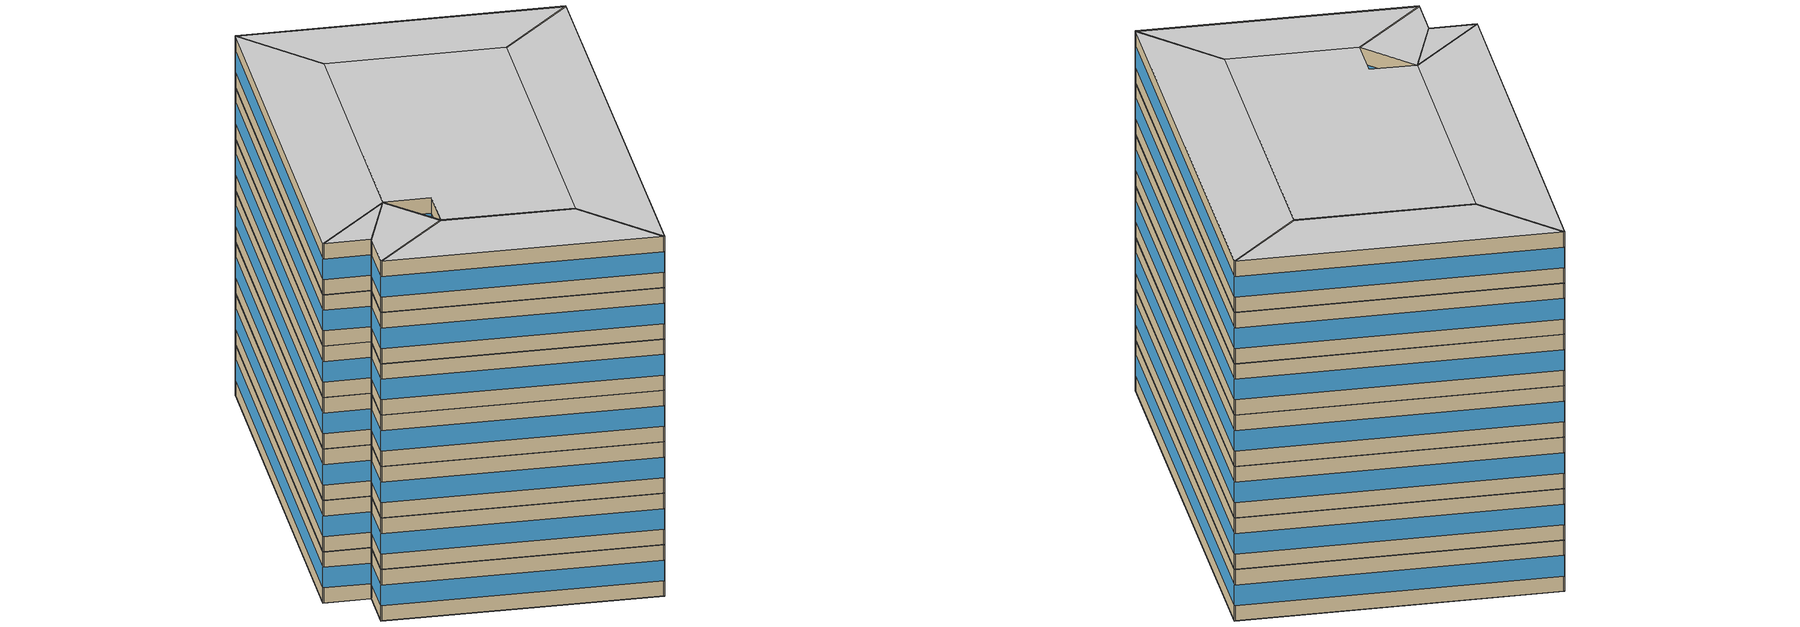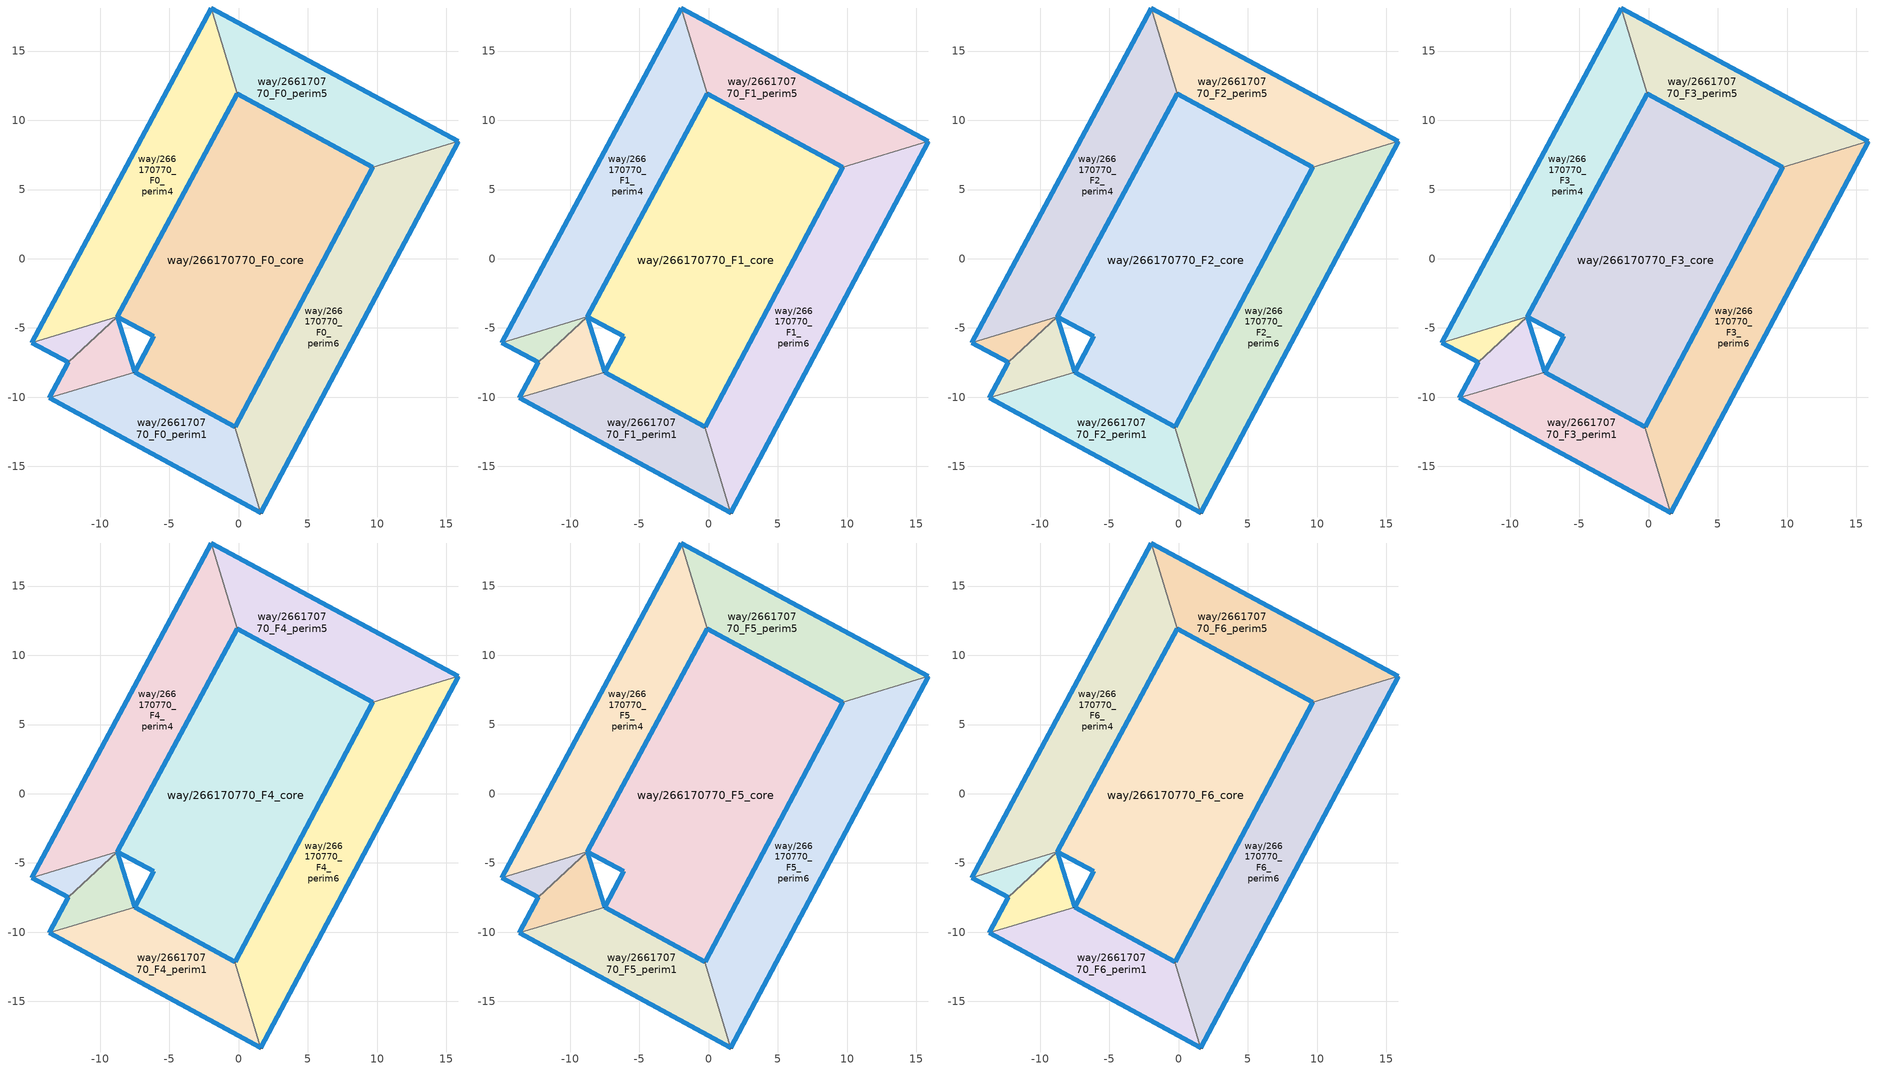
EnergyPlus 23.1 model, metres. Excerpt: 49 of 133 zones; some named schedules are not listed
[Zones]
way/266170770_F0_perim1
 floor ground (Floor_Construction): 1.61,-18.36 -0.26,-12.14 -7.5,-8.2 -13.67,-10.04 z0
 wall outside (Wall_Construction): 1.61,-18.36 -13.67,-10.04 / -7.5,-8.2 -0.26,-12.14 z0:3.5
 wall to way/266170770_F0_perim6 (Wall_Construction): -0.26,-12.14 1.61,-18.36 z0:3.5
 wall to way/266170770_F0_perim2 (Wall_Construction): -13.67,-10.04 -7.5,-8.2 z0:3.5
 window (Window_Construction): 1.6,-18.36 -13.67,-10.04 / -7.5,-8.2 -0.26,-12.14 z1.05:2.45
way/266170770_F0_perim2
 floor ground (Floor_Construction): -7.5,-8.2 -8.75,-4.2 -12.3,-7.48 -13.67,-10.04 z0
 wall outside (Wall_Construction): -13.67,-10.04 -12.3,-7.48 / -8.75,-4.2 -7.5,-8.2 z0:3.5
 wall to way/266170770_F0_perim3 (Wall_Construction): -12.3,-7.48 -8.75,-4.2 z0:3.5
 window (Window_Construction): -13.67,-10.04 -12.3,-7.48 / -8.75,-4.2 -7.5,-8.19 z1.05:2.45
way/266170770_F0_perim3
 floor ground (Floor_Construction): -8.75,-4.2 -14.94,-6.07 -12.3,-7.48 z0
 wall outside (Wall_Construction): -12.3,-7.48 -14.94,-6.07 z0:3.5
 wall to way/266170770_F0_perim4 (Wall_Construction): -14.94,-6.07 -8.75,-4.2 z0:3.5
 window (Window_Construction): -12.3,-7.48 -14.94,-6.07 z1.05:2.45
way/266170770_F0_perim4
 floor ground (Floor_Construction): -8.75,-4.2 -0.1,11.91 -1.96,18.11 -14.94,-6.07 z0
 wall outside (Wall_Construction): -14.94,-6.07 -1.96,18.11 / -0.1,11.91 -8.75,-4.2 z0:3.5
 wall to way/266170770_F0_perim5 (Wall_Construction): -1.96,18.11 -0.1,11.91 z0:3.5
 window (Window_Construction): -14.93,-6.05 -1.97,18.1 / -0.11,11.9 -8.74,-4.19 z1.05:2.45
way/266170770_F0_perim5
 floor ground (Floor_Construction): 15.87,8.47 -1.96,18.11 -0.1,11.91 9.7,6.61 z0
 wall outside (Wall_Construction): -1.96,18.11 15.87,8.47 / 9.7,6.61 -0.1,11.91 z0:3.5
 wall to way/266170770_F0_perim6 (Wall_Construction): 15.87,8.47 9.7,6.61 z0:3.5
 window (Window_Construction): -1.95,18.11 15.86,8.47 / 9.7,6.61 -0.1,11.91 z1.05:2.45
way/266170770_F0_perim6
 floor ground (Floor_Construction): 1.61,-18.36 15.87,8.47 9.7,6.61 -0.26,-12.14 z0
 wall outside (Wall_Construction): 15.87,8.47 1.61,-18.36 / -0.26,-12.14 9.7,6.61 z0:3.5
 window (Window_Construction): 15.86,8.46 1.62,-18.35 / -0.25,-12.13 9.7,6.6 z1.05:2.45
way/266170770_F0_core
 floor ground (Floor_Construction): 9.7,6.61 -0.26,-12.14 -7.5,-8.2 -6.12,-5.61 -8.75,-4.2 -0.1,11.91 z0
 wall outside (Wall_Construction): -8.75,-4.2 -6.12,-5.61 -7.5,-8.2 -0.26,-12.14 9.7,6.61 -0.1,11.91 -8.75,-4.2 z0:3.5
 window (Window_Construction): -8.75,-4.2 -6.12,-5.61 / -6.12,-5.61 -7.5,-8.19 / -7.5,-8.2 -0.26,-12.14 / -0.11,11.9 -8.74,-4.19 / 9.7,6.61 -0.1,11.91 / -0.25,-12.13 9.7,6.6 z1.05:2.45
way/266170770_F1_perim1
 floor to way/266170770_F0_perim1 (Floor_Construction): 1.61,-18.36 -0.26,-12.14 -7.5,-8.2 -13.67,-10.04 z3.5
 wall outside (Wall_Construction): 1.61,-18.36 -13.67,-10.04 / -7.5,-8.2 -0.26,-12.14 z3.5:7
 wall to way/266170770_F1_perim6 (Wall_Construction): -0.26,-12.14 1.61,-18.36 z3.5:7
 wall to way/266170770_F1_perim2 (Wall_Construction): -13.67,-10.04 -7.5,-8.2 z3.5:7
 window (Window_Construction): 1.6,-18.36 -13.67,-10.04 / -7.5,-8.2 -0.26,-12.14 z4.55:5.95
way/266170770_F1_perim2
 floor to way/266170770_F0_perim2 (Floor_Construction): -7.5,-8.2 -8.75,-4.2 -12.3,-7.48 -13.67,-10.04 z3.5
 wall outside (Wall_Construction): -13.67,-10.04 -12.3,-7.48 / -8.75,-4.2 -7.5,-8.2 z3.5:7
 wall to way/266170770_F1_perim3 (Wall_Construction): -12.3,-7.48 -8.75,-4.2 z3.5:7
 window (Window_Construction): -13.67,-10.04 -12.3,-7.48 / -8.75,-4.2 -7.5,-8.19 z4.55:5.95
way/266170770_F1_perim3
 floor to way/266170770_F0_perim3 (Floor_Construction): -8.75,-4.2 -14.94,-6.07 -12.3,-7.48 z3.5
 wall outside (Wall_Construction): -12.3,-7.48 -14.94,-6.07 z3.5:7
 wall to way/266170770_F1_perim4 (Wall_Construction): -14.94,-6.07 -8.75,-4.2 z3.5:7
 window (Window_Construction): -12.3,-7.48 -14.94,-6.07 z4.55:5.95
way/266170770_F1_perim4
 floor to way/266170770_F0_perim4 (Floor_Construction): -8.75,-4.2 -0.1,11.91 -1.96,18.11 -14.94,-6.07 z3.5
 wall outside (Wall_Construction): -14.94,-6.07 -1.96,18.11 / -0.1,11.91 -8.75,-4.2 z3.5:7
 wall to way/266170770_F1_perim5 (Wall_Construction): -1.96,18.11 -0.1,11.91 z3.5:7
 window (Window_Construction): -14.93,-6.05 -1.97,18.1 / -0.11,11.9 -8.74,-4.19 z4.55:5.95
way/266170770_F1_perim5
 floor to way/266170770_F0_perim5 (Floor_Construction): 15.87,8.47 -1.96,18.11 -0.1,11.91 9.7,6.61 z3.5
 wall outside (Wall_Construction): -1.96,18.11 15.87,8.47 / 9.7,6.61 -0.1,11.91 z3.5:7
 wall to way/266170770_F1_perim6 (Wall_Construction): 15.87,8.47 9.7,6.61 z3.5:7
 window (Window_Construction): -1.95,18.11 15.86,8.47 / 9.7,6.61 -0.1,11.91 z4.55:5.95
way/266170770_F1_perim6
 floor to way/266170770_F0_perim6 (Floor_Construction): 1.61,-18.36 15.87,8.47 9.7,6.61 -0.26,-12.14 z3.5
 wall outside (Wall_Construction): 15.87,8.47 1.61,-18.36 / -0.26,-12.14 9.7,6.61 z3.5:7
 window (Window_Construction): 15.86,8.46 1.62,-18.35 / -0.25,-12.13 9.7,6.6 z4.55:5.95
way/266170770_F1_core
 floor to way/266170770_F0_core (Floor_Construction): 9.7,6.61 -0.26,-12.14 -7.5,-8.2 -6.12,-5.61 -8.75,-4.2 -0.1,11.91 z3.5
 wall outside (Wall_Construction): -8.75,-4.2 -6.12,-5.61 -7.5,-8.2 -0.26,-12.14 9.7,6.61 -0.1,11.91 -8.75,-4.2 z3.5:7
 window (Window_Construction): -8.75,-4.2 -6.12,-5.61 / -6.12,-5.61 -7.5,-8.19 / -7.5,-8.2 -0.26,-12.14 / -0.11,11.9 -8.74,-4.19 / 9.7,6.61 -0.1,11.91 / -0.25,-12.13 9.7,6.6 z4.55:5.95
way/266170770_F2_perim1
 floor to way/266170770_F1_perim1 (Floor_Construction): 1.61,-18.36 -0.26,-12.14 -7.5,-8.2 -13.67,-10.04 z7
 wall outside (Wall_Construction): 1.61,-18.36 -13.67,-10.04 / -7.5,-8.2 -0.26,-12.14 z7:10.5
 wall to way/266170770_F2_perim6 (Wall_Construction): -0.26,-12.14 1.61,-18.36 z7:10.5
 wall to way/266170770_F2_perim2 (Wall_Construction): -13.67,-10.04 -7.5,-8.2 z7:10.5
 window (Window_Construction): 1.6,-18.36 -13.67,-10.04 / -7.5,-8.2 -0.26,-12.14 z8.05:9.45
way/266170770_F2_perim2
 floor to way/266170770_F1_perim2 (Floor_Construction): -7.5,-8.2 -8.75,-4.2 -12.3,-7.48 -13.67,-10.04 z7
 wall outside (Wall_Construction): -13.67,-10.04 -12.3,-7.48 / -8.75,-4.2 -7.5,-8.2 z7:10.5
 wall to way/266170770_F2_perim3 (Wall_Construction): -12.3,-7.48 -8.75,-4.2 z7:10.5
 window (Window_Construction): -13.67,-10.04 -12.3,-7.48 / -8.75,-4.2 -7.5,-8.19 z8.05:9.45
way/266170770_F2_perim3
 floor to way/266170770_F1_perim3 (Floor_Construction): -8.75,-4.2 -14.94,-6.07 -12.3,-7.48 z7
 wall outside (Wall_Construction): -12.3,-7.48 -14.94,-6.07 z7:10.5
 wall to way/266170770_F2_perim4 (Wall_Construction): -14.94,-6.07 -8.75,-4.2 z7:10.5
 window (Window_Construction): -12.3,-7.48 -14.94,-6.07 z8.05:9.45
way/266170770_F2_perim4
 floor to way/266170770_F1_perim4 (Floor_Construction): -8.75,-4.2 -0.1,11.91 -1.96,18.11 -14.94,-6.07 z7
 wall outside (Wall_Construction): -14.94,-6.07 -1.96,18.11 / -0.1,11.91 -8.75,-4.2 z7:10.5
 wall to way/266170770_F2_perim5 (Wall_Construction): -1.96,18.11 -0.1,11.91 z7:10.5
 window (Window_Construction): -14.93,-6.05 -1.97,18.1 / -0.11,11.9 -8.74,-4.19 z8.05:9.45
way/266170770_F2_perim5
 floor to way/266170770_F1_perim5 (Floor_Construction): 15.87,8.47 -1.96,18.11 -0.1,11.91 9.7,6.61 z7
 wall outside (Wall_Construction): -1.96,18.11 15.87,8.47 / 9.7,6.61 -0.1,11.91 z7:10.5
 wall to way/266170770_F2_perim6 (Wall_Construction): 15.87,8.47 9.7,6.61 z7:10.5
 window (Window_Construction): -1.95,18.11 15.86,8.47 / 9.7,6.61 -0.1,11.91 z8.05:9.45
way/266170770_F2_perim6
 floor to way/266170770_F1_perim6 (Floor_Construction): 1.61,-18.36 15.87,8.47 9.7,6.61 -0.26,-12.14 z7
 wall outside (Wall_Construction): 15.87,8.47 1.61,-18.36 / -0.26,-12.14 9.7,6.61 z7:10.5
 window (Window_Construction): 15.86,8.46 1.62,-18.35 / -0.25,-12.13 9.7,6.6 z8.05:9.45
way/266170770_F2_core
 floor to way/266170770_F1_core (Floor_Construction): 9.7,6.61 -0.26,-12.14 -7.5,-8.2 -6.12,-5.61 -8.75,-4.2 -0.1,11.91 z7
 wall outside (Wall_Construction): -8.75,-4.2 -6.12,-5.61 -7.5,-8.2 -0.26,-12.14 9.7,6.61 -0.1,11.91 -8.75,-4.2 z7:10.5
 window (Window_Construction): -8.75,-4.2 -6.12,-5.61 / -6.12,-5.61 -7.5,-8.19 / -7.5,-8.2 -0.26,-12.14 / -0.11,11.9 -8.74,-4.19 / 9.7,6.61 -0.1,11.91 / -0.25,-12.13 9.7,6.6 z8.05:9.45
way/266170770_F3_perim1
 floor to way/266170770_F2_perim1 (Floor_Construction): 1.61,-18.36 -0.26,-12.14 -7.5,-8.2 -13.67,-10.04 z10.5
 wall outside (Wall_Construction): 1.61,-18.36 -13.67,-10.04 / -7.5,-8.2 -0.26,-12.14 z10.5:14
 wall to way/266170770_F3_perim6 (Wall_Construction): -0.26,-12.14 1.61,-18.36 z10.5:14
 wall to way/266170770_F3_perim2 (Wall_Construction): -13.67,-10.04 -7.5,-8.2 z10.5:14
 window (Window_Construction): 1.6,-18.36 -13.67,-10.04 / -7.5,-8.2 -0.26,-12.14 z11.55:12.95
way/266170770_F3_perim2
 floor to way/266170770_F2_perim2 (Floor_Construction): -7.5,-8.2 -8.75,-4.2 -12.3,-7.48 -13.67,-10.04 z10.5
 wall outside (Wall_Construction): -13.67,-10.04 -12.3,-7.48 / -8.75,-4.2 -7.5,-8.2 z10.5:14
 wall to way/266170770_F3_perim3 (Wall_Construction): -12.3,-7.48 -8.75,-4.2 z10.5:14
 window (Window_Construction): -13.67,-10.04 -12.3,-7.48 / -8.75,-4.2 -7.5,-8.19 z11.55:12.95
way/266170770_F3_perim3
 floor to way/266170770_F2_perim3 (Floor_Construction): -8.75,-4.2 -14.94,-6.07 -12.3,-7.48 z10.5
 wall outside (Wall_Construction): -12.3,-7.48 -14.94,-6.07 z10.5:14
 wall to way/266170770_F3_perim4 (Wall_Construction): -14.94,-6.07 -8.75,-4.2 z10.5:14
 window (Window_Construction): -12.3,-7.48 -14.94,-6.07 z11.55:12.95
way/266170770_F3_perim4
 floor to way/266170770_F2_perim4 (Floor_Construction): -8.75,-4.2 -0.1,11.91 -1.96,18.11 -14.94,-6.07 z10.5
 wall outside (Wall_Construction): -14.94,-6.07 -1.96,18.11 / -0.1,11.91 -8.75,-4.2 z10.5:14
 wall to way/266170770_F3_perim5 (Wall_Construction): -1.96,18.11 -0.1,11.91 z10.5:14
 window (Window_Construction): -14.93,-6.05 -1.97,18.1 / -0.11,11.9 -8.74,-4.19 z11.55:12.95
way/266170770_F3_perim5
 floor to way/266170770_F2_perim5 (Floor_Construction): 15.87,8.47 -1.96,18.11 -0.1,11.91 9.7,6.61 z10.5
 wall outside (Wall_Construction): -1.96,18.11 15.87,8.47 / 9.7,6.61 -0.1,11.91 z10.5:14
 wall to way/266170770_F3_perim6 (Wall_Construction): 15.87,8.47 9.7,6.61 z10.5:14
 window (Window_Construction): -1.95,18.11 15.86,8.47 / 9.7,6.61 -0.1,11.91 z11.55:12.95
way/266170770_F3_perim6
 floor to way/266170770_F2_perim6 (Floor_Construction): 1.61,-18.36 15.87,8.47 9.7,6.61 -0.26,-12.14 z10.5
 wall outside (Wall_Construction): 15.87,8.47 1.61,-18.36 / -0.26,-12.14 9.7,6.61 z10.5:14
 window (Window_Construction): 15.86,8.46 1.62,-18.35 / -0.25,-12.13 9.7,6.6 z11.55:12.95
way/266170770_F3_core
 floor to way/266170770_F2_core (Floor_Construction): 9.7,6.61 -0.26,-12.14 -7.5,-8.2 -6.12,-5.61 -8.75,-4.2 -0.1,11.91 z10.5
 wall outside (Wall_Construction): -8.75,-4.2 -6.12,-5.61 -7.5,-8.2 -0.26,-12.14 9.7,6.61 -0.1,11.91 -8.75,-4.2 z10.5:14
 window (Window_Construction): -8.75,-4.2 -6.12,-5.61 / -6.12,-5.61 -7.5,-8.19 / -7.5,-8.2 -0.26,-12.14 / -0.11,11.9 -8.74,-4.19 / 9.7,6.61 -0.1,11.91 / -0.25,-12.13 9.7,6.6 z11.55:12.95
way/266170770_F4_perim1
 floor to way/266170770_F3_perim1 (Floor_Construction): 1.61,-18.36 -0.26,-12.14 -7.5,-8.2 -13.67,-10.04 z14
 wall outside (Wall_Construction): 1.61,-18.36 -13.67,-10.04 / -7.5,-8.2 -0.26,-12.14 z14:17.5
 wall to way/266170770_F4_perim6 (Wall_Construction): -0.26,-12.14 1.61,-18.36 z14:17.5
 wall to way/266170770_F4_perim2 (Wall_Construction): -13.67,-10.04 -7.5,-8.2 z14:17.5
 window (Window_Construction): 1.6,-18.36 -13.67,-10.04 / -7.5,-8.2 -0.26,-12.14 z15.05:16.45
way/266170770_F4_perim2
 floor to way/266170770_F3_perim2 (Floor_Construction): -7.5,-8.2 -8.75,-4.2 -12.3,-7.48 -13.67,-10.04 z14
 wall outside (Wall_Construction): -13.67,-10.04 -12.3,-7.48 / -8.75,-4.2 -7.5,-8.2 z14:17.5
 wall to way/266170770_F4_perim3 (Wall_Construction): -12.3,-7.48 -8.75,-4.2 z14:17.5
 window (Window_Construction): -13.67,-10.04 -12.3,-7.48 / -8.75,-4.2 -7.5,-8.19 z15.05:16.45
way/266170770_F4_perim3
 floor to way/266170770_F3_perim3 (Floor_Construction): -8.75,-4.2 -14.94,-6.07 -12.3,-7.48 z14
 wall outside (Wall_Construction): -12.3,-7.48 -14.94,-6.07 z14:17.5
 wall to way/266170770_F4_perim4 (Wall_Construction): -14.94,-6.07 -8.75,-4.2 z14:17.5
 window (Window_Construction): -12.3,-7.48 -14.94,-6.07 z15.05:16.45
way/266170770_F4_perim4
 floor to way/266170770_F3_perim4 (Floor_Construction): -8.75,-4.2 -0.1,11.91 -1.96,18.11 -14.94,-6.07 z14
 wall outside (Wall_Construction): -14.94,-6.07 -1.96,18.11 / -0.1,11.91 -8.75,-4.2 z14:17.5
 wall to way/266170770_F4_perim5 (Wall_Construction): -1.96,18.11 -0.1,11.91 z14:17.5
 window (Window_Construction): -14.93,-6.05 -1.97,18.1 / -0.11,11.9 -8.74,-4.19 z15.05:16.45
way/266170770_F4_perim5
 floor to way/266170770_F3_perim5 (Floor_Construction): 15.87,8.47 -1.96,18.11 -0.1,11.91 9.7,6.61 z14
 wall outside (Wall_Construction): -1.96,18.11 15.87,8.47 / 9.7,6.61 -0.1,11.91 z14:17.5
 wall to way/266170770_F4_perim6 (Wall_Construction): 15.87,8.47 9.7,6.61 z14:17.5
 window (Window_Construction): -1.95,18.11 15.86,8.47 / 9.7,6.61 -0.1,11.91 z15.05:16.45
way/266170770_F4_perim6
 floor to way/266170770_F3_perim6 (Floor_Construction): 1.61,-18.36 15.87,8.47 9.7,6.61 -0.26,-12.14 z14
 wall outside (Wall_Construction): 15.87,8.47 1.61,-18.36 / -0.26,-12.14 9.7,6.61 z14:17.5
 window (Window_Construction): 15.86,8.46 1.62,-18.35 / -0.25,-12.13 9.7,6.6 z15.05:16.45
way/266170770_F4_core
 floor to way/266170770_F3_core (Floor_Construction): 9.7,6.61 -0.26,-12.14 -7.5,-8.2 -6.12,-5.61 -8.75,-4.2 -0.1,11.91 z14
 wall outside (Wall_Construction): -8.75,-4.2 -6.12,-5.61 -7.5,-8.2 -0.26,-12.14 9.7,6.61 -0.1,11.91 -8.75,-4.2 z14:17.5
 window (Window_Construction): -8.75,-4.2 -6.12,-5.61 / -6.12,-5.61 -7.5,-8.19 / -7.5,-8.2 -0.26,-12.14 / -0.11,11.9 -8.74,-4.19 / 9.7,6.61 -0.1,11.91 / -0.25,-12.13 9.7,6.6 z15.05:16.45
way/266170770_F5_perim1
 floor to way/266170770_F4_perim1 (Floor_Construction): 1.61,-18.36 -0.26,-12.14 -7.5,-8.2 -13.67,-10.04 z17.5
 wall outside (Wall_Construction): 1.61,-18.36 -13.67,-10.04 / -7.5,-8.2 -0.26,-12.14 z17.5:21
 wall to way/266170770_F5_perim6 (Wall_Construction): -0.26,-12.14 1.61,-18.36 z17.5:21
 wall to way/266170770_F5_perim2 (Wall_Construction): -13.67,-10.04 -7.5,-8.2 z17.5:21
 window (Window_Construction): 1.6,-18.36 -13.67,-10.04 / -7.5,-8.2 -0.26,-12.14 z18.55:19.95
way/266170770_F5_perim2
 floor to way/266170770_F4_perim2 (Floor_Construction): -7.5,-8.2 -8.75,-4.2 -12.3,-7.48 -13.67,-10.04 z17.5
 wall outside (Wall_Construction): -13.67,-10.04 -12.3,-7.48 / -8.75,-4.2 -7.5,-8.2 z17.5:21
 wall to way/266170770_F5_perim3 (Wall_Construction): -12.3,-7.48 -8.75,-4.2 z17.5:21
 window (Window_Construction): -13.67,-10.04 -12.3,-7.48 / -8.75,-4.2 -7.5,-8.19 z18.55:19.95
way/266170770_F5_perim3
 floor to way/266170770_F4_perim3 (Floor_Construction): -8.75,-4.2 -14.94,-6.07 -12.3,-7.48 z17.5
 wall outside (Wall_Construction): -12.3,-7.48 -14.94,-6.07 z17.5:21
 wall to way/266170770_F5_perim4 (Wall_Construction): -14.94,-6.07 -8.75,-4.2 z17.5:21
 window (Window_Construction): -12.3,-7.48 -14.94,-6.07 z18.55:19.95
way/266170770_F5_perim4
 floor to way/266170770_F4_perim4 (Floor_Construction): -8.75,-4.2 -0.1,11.91 -1.96,18.11 -14.94,-6.07 z17.5
 wall outside (Wall_Construction): -14.94,-6.07 -1.96,18.11 / -0.1,11.91 -8.75,-4.2 z17.5:21
 wall to way/266170770_F5_perim5 (Wall_Construction): -1.96,18.11 -0.1,11.91 z17.5:21
 window (Window_Construction): -14.93,-6.05 -1.97,18.1 / -0.11,11.9 -8.74,-4.19 z18.55:19.95
way/266170770_F5_perim5
 floor to way/266170770_F4_perim5 (Floor_Construction): 15.87,8.47 -1.96,18.11 -0.1,11.91 9.7,6.61 z17.5
 wall outside (Wall_Construction): -1.96,18.11 15.87,8.47 / 9.7,6.61 -0.1,11.91 z17.5:21
 wall to way/266170770_F5_perim6 (Wall_Construction): 15.87,8.47 9.7,6.61 z17.5:21
 window (Window_Construction): -1.95,18.11 15.86,8.47 / 9.7,6.61 -0.1,11.91 z18.55:19.95
way/266170770_F5_perim6
 floor to way/266170770_F4_perim6 (Floor_Construction): 1.61,-18.36 15.87,8.47 9.7,6.61 -0.26,-12.14 z17.5
 wall outside (Wall_Construction): 15.87,8.47 1.61,-18.36 / -0.26,-12.14 9.7,6.61 z17.5:21
 window (Window_Construction): 15.86,8.46 1.62,-18.35 / -0.25,-12.13 9.7,6.6 z18.55:19.95
way/266170770_F5_core
 floor to way/266170770_F4_core (Floor_Construction): 9.7,6.61 -0.26,-12.14 -7.5,-8.2 -6.12,-5.61 -8.75,-4.2 -0.1,11.91 z17.5
 wall outside (Wall_Construction): -8.75,-4.2 -6.12,-5.61 -7.5,-8.2 -0.26,-12.14 9.7,6.61 -0.1,11.91 -8.75,-4.2 z17.5:21
 window (Window_Construction): -8.75,-4.2 -6.12,-5.61 / -6.12,-5.61 -7.5,-8.19 / -7.5,-8.2 -0.26,-12.14 / -0.11,11.9 -8.74,-4.19 / 9.7,6.61 -0.1,11.91 / -0.25,-12.13 9.7,6.6 z18.55:19.95
way/266170770_F6_perim1
 floor to way/266170770_F5_perim1 (Floor_Construction): 1.61,-18.36 -0.26,-12.14 -7.5,-8.2 -13.67,-10.04 z21
 wall outside (Wall_Construction): 1.61,-18.36 -13.67,-10.04 / -7.5,-8.2 -0.26,-12.14 z21:24.5
 wall to way/266170770_F6_perim6 (Wall_Construction): -0.26,-12.14 1.61,-18.36 z21:24.5
 wall to way/266170770_F6_perim2 (Wall_Construction): -13.67,-10.04 -7.5,-8.2 z21:24.5
 window (Window_Construction): 1.6,-18.36 -13.67,-10.04 / -7.5,-8.2 -0.26,-12.14 z22.05:23.45
 ceiling to way/266170770_F7_perim1 (Floor_Construction): -0.26,-12.14 1.61,-18.36 -13.67,-10.04 -7.5,-8.2 z24.5
way/266170770_F6_perim2
 floor to way/266170770_F5_perim2 (Floor_Construction): -7.5,-8.2 -8.75,-4.2 -12.3,-7.48 -13.67,-10.04 z21
 wall outside (Wall_Construction): -13.67,-10.04 -12.3,-7.48 / -8.75,-4.2 -7.5,-8.2 z21:24.5
 wall to way/266170770_F6_perim3 (Wall_Construction): -12.3,-7.48 -8.75,-4.2 z21:24.5
 window (Window_Construction): -13.67,-10.04 -12.3,-7.48 / -8.75,-4.2 -7.5,-8.19 z22.05:23.45
 ceiling to way/266170770_F7_perim2 (Floor_Construction): -8.75,-4.2 -7.5,-8.2 -13.67,-10.04 -12.3,-7.48 z24.5
way/266170770_F6_perim3
 floor to way/266170770_F5_perim3 (Floor_Construction): -8.75,-4.2 -14.94,-6.07 -12.3,-7.48 z21
 wall outside (Wall_Construction): -12.3,-7.48 -14.94,-6.07 z21:24.5
 wall to way/266170770_F6_perim4 (Wall_Construction): -14.94,-6.07 -8.75,-4.2 z21:24.5
 window (Window_Construction): -12.3,-7.48 -14.94,-6.07 z22.05:23.45
 ceiling to way/266170770_F7_perim3 (Floor_Construction): -8.75,-4.2 -12.3,-7.48 -14.94,-6.07 z24.5
way/266170770_F6_perim4
 floor to way/266170770_F5_perim4 (Floor_Construction): -8.75,-4.2 -0.1,11.91 -1.96,18.11 -14.94,-6.07 z21
 wall outside (Wall_Construction): -14.94,-6.07 -1.96,18.11 / -0.1,11.91 -8.75,-4.2 z21:24.5
 wall to way/266170770_F6_perim5 (Wall_Construction): -1.96,18.11 -0.1,11.91 z21:24.5
 window (Window_Construction): -14.93,-6.05 -1.97,18.1 / -0.11,11.9 -8.74,-4.19 z22.05:23.45
 ceiling to way/266170770_F7_perim4 (Floor_Construction): -1.96,18.11 -0.1,11.91 -8.75,-4.2 -14.94,-6.07 z24.5
way/266170770_F6_perim5
 floor to way/266170770_F5_perim5 (Floor_Construction): 15.87,8.47 -1.96,18.11 -0.1,11.91 9.7,6.61 z21
 wall outside (Wall_Construction): -1.96,18.11 15.87,8.47 / 9.7,6.61 -0.1,11.91 z21:24.5
 wall to way/266170770_F6_perim6 (Wall_Construction): 15.87,8.47 9.7,6.61 z21:24.5
 window (Window_Construction): -1.95,18.11 15.86,8.47 / 9.7,6.61 -0.1,11.91 z22.05:23.45
 ceiling to way/266170770_F7_perim5 (Floor_Construction): 15.87,8.47 9.7,6.61 -0.1,11.91 -1.96,18.11 z24.5
way/266170770_F6_perim6
 floor to way/266170770_F5_perim6 (Floor_Construction): 1.61,-18.36 15.87,8.47 9.7,6.61 -0.26,-12.14 z21
 wall outside (Wall_Construction): 15.87,8.47 1.61,-18.36 / -0.26,-12.14 9.7,6.61 z21:24.5
 window (Window_Construction): 15.86,8.46 1.62,-18.35 / -0.25,-12.13 9.7,6.6 z22.05:23.45
 ceiling to way/266170770_F7_perim6 (Floor_Construction): 15.87,8.47 1.61,-18.36 -0.26,-12.14 9.7,6.61 z24.5
way/266170770_F6_core
 floor to way/266170770_F5_core (Floor_Construction): 9.7,6.61 -0.26,-12.14 -7.5,-8.2 -6.12,-5.61 -8.75,-4.2 -0.1,11.91 z21
 wall outside (Wall_Construction): -8.75,-4.2 -6.12,-5.61 -7.5,-8.2 -0.26,-12.14 9.7,6.61 -0.1,11.91 -8.75,-4.2 z21:24.5
 window (Window_Construction): -8.75,-4.2 -6.12,-5.61 / -6.12,-5.61 -7.5,-8.19 / -7.5,-8.2 -0.26,-12.14 / -0.11,11.9 -8.74,-4.19 / 9.7,6.61 -0.1,11.91 / -0.25,-12.13 9.7,6.6 z22.05:23.45
 ceiling to way/266170770_F7_core (Floor_Construction): -0.26,-12.14 9.7,6.61 -0.1,11.91 -8.75,-4.2 -6.12,-5.61 -7.5,-8.2 z24.5
[Building]
OpenUBEM_Building: North Axis=0; Terrain=City; Solar Distribution=FullExterior
[Site:Location]
New.York-Central.Park.Obs-Belvedere.Castle: Latitude=40.77889; Longitude=-73.9692; Time Zone=-5; Elevation=48
[SizingPeriod:WeatherFileDays]
AnnualSizingPeriod: Begin Month=1; Begin Day of Month=1; End Month=12; End Day of Month=31; Day of Week for Start Day=Monday; Use Weather File Daylight Saving Period=No; Use Weather File Rain and Snow Indicators=No
[SITE:WATERMAINSTEMPERATURE]
Calculation Method=CorrelationFromWeatherFile
[MATERIAL:NOMASS] Roughness=MediumRough; Thermal Absorptance=0.9; Solar Absorptance=0.7; Visible Absorptance=0.7
Name | Thermal Resistance
Wall_Assembly | 1.06838
Floor_Assembly | 1.94932
[WINDOWMATERIAL:SIMPLEGLAZINGSYSTEM]
Window_Material: UFactor=3.236; Solar Heat Gain Coefficient=0.36; Visible Transmittance=0.6
[CONSTRUCTION]
Wall_Construction: Wall_Assembly
Floor_Construction: Floor_Assembly
Window_Construction: Window_Material
[ZONE] Type=1; Multiplier=1; Ceiling Height=autocalculate; Volume=autocalculate; Floor Area=autocalculate; Part of Total Floor Area=Yes
way/266170770_F0_perim1; way/266170770_F1_perim1; way/266170770_F2_perim1; way/266170770_F3_perim1; way/266170770_F4_perim1; way/266170770_F5_perim1; way/266170770_F6_perim1; way/266170770_F0_perim2; way/266170770_F1_perim2; way/266170770_F2_perim2; way/266170770_F3_perim2; way/266170770_F4_perim2; way/266170770_F5_perim2; way/266170770_F6_perim2; way/266170770_F0_perim3; way/266170770_F1_perim3; way/266170770_F2_perim3; way/266170770_F3_perim3; way/266170770_F4_perim3; way/266170770_F5_perim3; way/266170770_F6_perim3; way/266170770_F0_perim4; way/266170770_F1_perim4; way/266170770_F2_perim4; way/266170770_F3_perim4; way/266170770_F4_perim4; way/266170770_F5_perim4; way/266170770_F6_perim4; way/266170770_F0_perim5; way/266170770_F1_perim5; way/266170770_F2_perim5; way/266170770_F3_perim5; way/266170770_F4_perim5; way/266170770_F5_perim5; way/266170770_F6_perim5; way/266170770_F0_perim6; way/266170770_F1_perim6; way/266170770_F2_perim6; way/266170770_F3_perim6; way/266170770_F4_perim6; way/266170770_F5_perim6; way/266170770_F6_perim6; way/266170770_F0_core; way/266170770_F1_core; way/266170770_F2_core; way/266170770_F3_core; way/266170770_F4_core; way/266170770_F5_core; way/266170770_F6_core
[PEOPLE] Number of People Schedule=Occupancy_Schedule_LargeOffice; Number of People Calculation Method=People/Area; People per Floor Area=0.0538213; Fraction Radiant=0.3; Sensible Heat Fraction=autocalculate; Activity Level Schedule=Activity_Level; Carbon Dioxide Generation Rate=3.82e-08; Enable ASHRAE 55 Comfort Warnings=No; Mean Radiant Temperature Calculation Type=ZoneAveraged; Clothing Insulation Calculation Method=ClothingInsulationSchedule; Cold Stress Temperature Threshold=15.56; Heat Stress Temperature Threshold=30
Name | Zone or ZoneList or Space or SpaceList
People_way/266170770_F0_core | way/266170770_F0_core
People_way/266170770_F1_core | way/266170770_F1_core
People_way/266170770_F2_core | way/266170770_F2_core
People_way/266170770_F3_core | way/266170770_F3_core
People_way/266170770_F4_core | way/266170770_F4_core
People_way/266170770_F5_core | way/266170770_F5_core
People_way/266170770_F6_core | way/266170770_F6_core
People_way/266170770_F0_perim1 | way/266170770_F0_perim1
People_way/266170770_F1_perim1 | way/266170770_F1_perim1
People_way/266170770_F2_perim1 | way/266170770_F2_perim1
People_way/266170770_F3_perim1 | way/266170770_F3_perim1
People_way/266170770_F4_perim1 | way/266170770_F4_perim1
People_way/266170770_F5_perim1 | way/266170770_F5_perim1
People_way/266170770_F6_perim1 | way/266170770_F6_perim1
People_way/266170770_F0_perim2 | way/266170770_F0_perim2
People_way/266170770_F1_perim2 | way/266170770_F1_perim2
People_way/266170770_F2_perim2 | way/266170770_F2_perim2
People_way/266170770_F3_perim2 | way/266170770_F3_perim2
People_way/266170770_F4_perim2 | way/266170770_F4_perim2
People_way/266170770_F5_perim2 | way/266170770_F5_perim2
People_way/266170770_F6_perim2 | way/266170770_F6_perim2
People_way/266170770_F0_perim3 | way/266170770_F0_perim3
People_way/266170770_F1_perim3 | way/266170770_F1_perim3
People_way/266170770_F2_perim3 | way/266170770_F2_perim3
People_way/266170770_F3_perim3 | way/266170770_F3_perim3
People_way/266170770_F4_perim3 | way/266170770_F4_perim3
People_way/266170770_F5_perim3 | way/266170770_F5_perim3
People_way/266170770_F6_perim3 | way/266170770_F6_perim3
People_way/266170770_F0_perim4 | way/266170770_F0_perim4
People_way/266170770_F1_perim4 | way/266170770_F1_perim4
People_way/266170770_F2_perim4 | way/266170770_F2_perim4
People_way/266170770_F3_perim4 | way/266170770_F3_perim4
People_way/266170770_F4_perim4 | way/266170770_F4_perim4
People_way/266170770_F5_perim4 | way/266170770_F5_perim4
People_way/266170770_F6_perim4 | way/266170770_F6_perim4
People_way/266170770_F0_perim5 | way/266170770_F0_perim5
People_way/266170770_F1_perim5 | way/266170770_F1_perim5
People_way/266170770_F2_perim5 | way/266170770_F2_perim5
People_way/266170770_F3_perim5 | way/266170770_F3_perim5
People_way/266170770_F4_perim5 | way/266170770_F4_perim5
People_way/266170770_F5_perim5 | way/266170770_F5_perim5
People_way/266170770_F6_perim5 | way/266170770_F6_perim5
People_way/266170770_F0_perim6 | way/266170770_F0_perim6
People_way/266170770_F1_perim6 | way/266170770_F1_perim6
People_way/266170770_F2_perim6 | way/266170770_F2_perim6
People_way/266170770_F3_perim6 | way/266170770_F3_perim6
People_way/266170770_F4_perim6 | way/266170770_F4_perim6
People_way/266170770_F5_perim6 | way/266170770_F5_perim6
People_way/266170770_F6_perim6 | way/266170770_F6_perim6
[LIGHTS] Schedule=Lighting_Schedule_LargeOffice; Design Level Calculation Method=Watts/Area; Watts per Zone Floor Area=10.76; Return Air Fraction=0; Fraction Radiant=0.42; Fraction Visible=0; Fraction Replaceable=1; EndUse Subcategory=General; Return Air Fraction Calculated from Plenum Temperature=No; Return Air Fraction Function of Plenum Temperature Coefficient 1=0; Return Air Fraction Function of Plenum Temperature Coefficient 2=0
Name | Zone or ZoneList or Space or SpaceList
Lights_way/266170770_F0_core | way/266170770_F0_core
Lights_way/266170770_F1_core | way/266170770_F1_core
Lights_way/266170770_F2_core | way/266170770_F2_core
Lights_way/266170770_F3_core | way/266170770_F3_core
Lights_way/266170770_F4_core | way/266170770_F4_core
Lights_way/266170770_F5_core | way/266170770_F5_core
Lights_way/266170770_F6_core | way/266170770_F6_core
Lights_way/266170770_F0_perim1 | way/266170770_F0_perim1
Lights_way/266170770_F1_perim1 | way/266170770_F1_perim1
Lights_way/266170770_F2_perim1 | way/266170770_F2_perim1
Lights_way/266170770_F3_perim1 | way/266170770_F3_perim1
Lights_way/266170770_F4_perim1 | way/266170770_F4_perim1
Lights_way/266170770_F5_perim1 | way/266170770_F5_perim1
Lights_way/266170770_F6_perim1 | way/266170770_F6_perim1
Lights_way/266170770_F0_perim2 | way/266170770_F0_perim2
Lights_way/266170770_F1_perim2 | way/266170770_F1_perim2
Lights_way/266170770_F2_perim2 | way/266170770_F2_perim2
Lights_way/266170770_F3_perim2 | way/266170770_F3_perim2
Lights_way/266170770_F4_perim2 | way/266170770_F4_perim2
Lights_way/266170770_F5_perim2 | way/266170770_F5_perim2
Lights_way/266170770_F6_perim2 | way/266170770_F6_perim2
Lights_way/266170770_F0_perim3 | way/266170770_F0_perim3
Lights_way/266170770_F1_perim3 | way/266170770_F1_perim3
Lights_way/266170770_F2_perim3 | way/266170770_F2_perim3
Lights_way/266170770_F3_perim3 | way/266170770_F3_perim3
Lights_way/266170770_F4_perim3 | way/266170770_F4_perim3
Lights_way/266170770_F5_perim3 | way/266170770_F5_perim3
Lights_way/266170770_F6_perim3 | way/266170770_F6_perim3
Lights_way/266170770_F0_perim4 | way/266170770_F0_perim4
Lights_way/266170770_F1_perim4 | way/266170770_F1_perim4
Lights_way/266170770_F2_perim4 | way/266170770_F2_perim4
Lights_way/266170770_F3_perim4 | way/266170770_F3_perim4
Lights_way/266170770_F4_perim4 | way/266170770_F4_perim4
Lights_way/266170770_F5_perim4 | way/266170770_F5_perim4
Lights_way/266170770_F6_perim4 | way/266170770_F6_perim4
Lights_way/266170770_F0_perim5 | way/266170770_F0_perim5
Lights_way/266170770_F1_perim5 | way/266170770_F1_perim5
Lights_way/266170770_F2_perim5 | way/266170770_F2_perim5
Lights_way/266170770_F3_perim5 | way/266170770_F3_perim5
Lights_way/266170770_F4_perim5 | way/266170770_F4_perim5
Lights_way/266170770_F5_perim5 | way/266170770_F5_perim5
Lights_way/266170770_F6_perim5 | way/266170770_F6_perim5
Lights_way/266170770_F0_perim6 | way/266170770_F0_perim6
Lights_way/266170770_F1_perim6 | way/266170770_F1_perim6
Lights_way/266170770_F2_perim6 | way/266170770_F2_perim6
Lights_way/266170770_F3_perim6 | way/266170770_F3_perim6
Lights_way/266170770_F4_perim6 | way/266170770_F4_perim6
Lights_way/266170770_F5_perim6 | way/266170770_F5_perim6
Lights_way/266170770_F6_perim6 | way/266170770_F6_perim6
[ELECTRICEQUIPMENT] Schedule=Equipment_Schedule_LargeOffice; Design Level Calculation Method=Watts/Area; Watts per Zone Floor Area=10.76; Fraction Latent=0; Fraction Radiant=0.5; Fraction Lost=0; EndUse Subcategory=General
Name | Zone or ZoneList or Space or SpaceList
Equipment_way/266170770_F0_core | way/266170770_F0_core
Equipment_way/266170770_F1_core | way/266170770_F1_core
Equipment_way/266170770_F2_core | way/266170770_F2_core
Equipment_way/266170770_F3_core | way/266170770_F3_core
Equipment_way/266170770_F4_core | way/266170770_F4_core
Equipment_way/266170770_F5_core | way/266170770_F5_core
Equipment_way/266170770_F6_core | way/266170770_F6_core
Equipment_way/266170770_F0_perim1 | way/266170770_F0_perim1
Equipment_way/266170770_F1_perim1 | way/266170770_F1_perim1
Equipment_way/266170770_F2_perim1 | way/266170770_F2_perim1
Equipment_way/266170770_F3_perim1 | way/266170770_F3_perim1
Equipment_way/266170770_F4_perim1 | way/266170770_F4_perim1
Equipment_way/266170770_F5_perim1 | way/266170770_F5_perim1
Equipment_way/266170770_F6_perim1 | way/266170770_F6_perim1
Equipment_way/266170770_F0_perim2 | way/266170770_F0_perim2
Equipment_way/266170770_F1_perim2 | way/266170770_F1_perim2
Equipment_way/266170770_F2_perim2 | way/266170770_F2_perim2
Equipment_way/266170770_F3_perim2 | way/266170770_F3_perim2
Equipment_way/266170770_F4_perim2 | way/266170770_F4_perim2
Equipment_way/266170770_F5_perim2 | way/266170770_F5_perim2
Equipment_way/266170770_F6_perim2 | way/266170770_F6_perim2
Equipment_way/266170770_F0_perim3 | way/266170770_F0_perim3
Equipment_way/266170770_F1_perim3 | way/266170770_F1_perim3
Equipment_way/266170770_F2_perim3 | way/266170770_F2_perim3
Equipment_way/266170770_F3_perim3 | way/266170770_F3_perim3
Equipment_way/266170770_F4_perim3 | way/266170770_F4_perim3
Equipment_way/266170770_F5_perim3 | way/266170770_F5_perim3
Equipment_way/266170770_F6_perim3 | way/266170770_F6_perim3
Equipment_way/266170770_F0_perim4 | way/266170770_F0_perim4
Equipment_way/266170770_F1_perim4 | way/266170770_F1_perim4
Equipment_way/266170770_F2_perim4 | way/266170770_F2_perim4
Equipment_way/266170770_F3_perim4 | way/266170770_F3_perim4
Equipment_way/266170770_F4_perim4 | way/266170770_F4_perim4
Equipment_way/266170770_F5_perim4 | way/266170770_F5_perim4
Equipment_way/266170770_F6_perim4 | way/266170770_F6_perim4
Equipment_way/266170770_F0_perim5 | way/266170770_F0_perim5
Equipment_way/266170770_F1_perim5 | way/266170770_F1_perim5
Equipment_way/266170770_F2_perim5 | way/266170770_F2_perim5
Equipment_way/266170770_F3_perim5 | way/266170770_F3_perim5
Equipment_way/266170770_F4_perim5 | way/266170770_F4_perim5
Equipment_way/266170770_F5_perim5 | way/266170770_F5_perim5
Equipment_way/266170770_F6_perim5 | way/266170770_F6_perim5
Equipment_way/266170770_F0_perim6 | way/266170770_F0_perim6
Equipment_way/266170770_F1_perim6 | way/266170770_F1_perim6
Equipment_way/266170770_F2_perim6 | way/266170770_F2_perim6
Equipment_way/266170770_F3_perim6 | way/266170770_F3_perim6
Equipment_way/266170770_F4_perim6 | way/266170770_F4_perim6
Equipment_way/266170770_F5_perim6 | way/266170770_F5_perim6
Equipment_way/266170770_F6_perim6 | way/266170770_F6_perim6
[ZONEINFILTRATION:DESIGNFLOWRATE] Schedule=Infiltration_Schedule_LargeOffice; Design Flow Rate Calculation Method=Flow/ExteriorWallArea; Flow Rate per Exterior Surface Area=0.000285; Constant Term Coefficient=1; Temperature Term Coefficient=0; Velocity Term Coefficient=0; Velocity Squared Term Coefficient=0
Name | Zone or ZoneList or Space or SpaceList
Infiltration_way/266170770_F0_core | way/266170770_F0_core
Infiltration_way/266170770_F1_core | way/266170770_F1_core
Infiltration_way/266170770_F2_core | way/266170770_F2_core
Infiltration_way/266170770_F3_core | way/266170770_F3_core
Infiltration_way/266170770_F4_core | way/266170770_F4_core
Infiltration_way/266170770_F5_core | way/266170770_F5_core
Infiltration_way/266170770_F6_core | way/266170770_F6_core
Infiltration_way/266170770_F0_perim1 | way/266170770_F0_perim1
Infiltration_way/266170770_F1_perim1 | way/266170770_F1_perim1
Infiltration_way/266170770_F2_perim1 | way/266170770_F2_perim1
Infiltration_way/266170770_F3_perim1 | way/266170770_F3_perim1
Infiltration_way/266170770_F4_perim1 | way/266170770_F4_perim1
Infiltration_way/266170770_F5_perim1 | way/266170770_F5_perim1
Infiltration_way/266170770_F6_perim1 | way/266170770_F6_perim1
Infiltration_way/266170770_F0_perim2 | way/266170770_F0_perim2
Infiltration_way/266170770_F1_perim2 | way/266170770_F1_perim2
Infiltration_way/266170770_F2_perim2 | way/266170770_F2_perim2
Infiltration_way/266170770_F3_perim2 | way/266170770_F3_perim2
Infiltration_way/266170770_F4_perim2 | way/266170770_F4_perim2
Infiltration_way/266170770_F5_perim2 | way/266170770_F5_perim2
Infiltration_way/266170770_F6_perim2 | way/266170770_F6_perim2
Infiltration_way/266170770_F0_perim3 | way/266170770_F0_perim3
Infiltration_way/266170770_F1_perim3 | way/266170770_F1_perim3
Infiltration_way/266170770_F2_perim3 | way/266170770_F2_perim3
Infiltration_way/266170770_F3_perim3 | way/266170770_F3_perim3
Infiltration_way/266170770_F4_perim3 | way/266170770_F4_perim3
Infiltration_way/266170770_F5_perim3 | way/266170770_F5_perim3
Infiltration_way/266170770_F6_perim3 | way/266170770_F6_perim3
Infiltration_way/266170770_F0_perim4 | way/266170770_F0_perim4
Infiltration_way/266170770_F1_perim4 | way/266170770_F1_perim4
Infiltration_way/266170770_F2_perim4 | way/266170770_F2_perim4
Infiltration_way/266170770_F3_perim4 | way/266170770_F3_perim4
Infiltration_way/266170770_F4_perim4 | way/266170770_F4_perim4
Infiltration_way/266170770_F5_perim4 | way/266170770_F5_perim4
Infiltration_way/266170770_F6_perim4 | way/266170770_F6_perim4
Infiltration_way/266170770_F0_perim5 | way/266170770_F0_perim5
Infiltration_way/266170770_F1_perim5 | way/266170770_F1_perim5
Infiltration_way/266170770_F2_perim5 | way/266170770_F2_perim5
Infiltration_way/266170770_F3_perim5 | way/266170770_F3_perim5
Infiltration_way/266170770_F4_perim5 | way/266170770_F4_perim5
Infiltration_way/266170770_F5_perim5 | way/266170770_F5_perim5
Infiltration_way/266170770_F6_perim5 | way/266170770_F6_perim5
Infiltration_way/266170770_F0_perim6 | way/266170770_F0_perim6
Infiltration_way/266170770_F1_perim6 | way/266170770_F1_perim6
Infiltration_way/266170770_F2_perim6 | way/266170770_F2_perim6
Infiltration_way/266170770_F3_perim6 | way/266170770_F3_perim6
Infiltration_way/266170770_F4_perim6 | way/266170770_F4_perim6
Infiltration_way/266170770_F5_perim6 | way/266170770_F5_perim6
Infiltration_way/266170770_F6_perim6 | way/266170770_F6_perim6
[HVACTEMPLATE:THERMOSTAT] Heating Setpoint Schedule=Heating_Setpoint_LargeOffice; Cooling Setpoint Schedule=Cooling_Setpoint_LargeOffice
way/266170770_F0_core_Thermostat; way/266170770_F1_core_Thermostat; way/266170770_F2_core_Thermostat; way/266170770_F3_core_Thermostat; way/266170770_F4_core_Thermostat; way/266170770_F5_core_Thermostat; way/266170770_F6_core_Thermostat; way/266170770_F7_core_Thermostat; way/266170770_F8_core_Thermostat; way/266170770_F9_core_Thermostat
[HVACTEMPLATE:ZONE:VAV] Template VAV System=way/266170770_VAV_Sys; Supply Air Maximum Flow Rate=autosize; Zone Minimum Air Flow Input Method=Constant; Constant Minimum Air Flow Fraction=0.3; Outdoor Air Method=Flow/Person; Outdoor Air Flow Rate per Person=0.01; Outdoor Air Flow Rate per Zone Floor Area=0; Outdoor Air Flow Rate per Zone=0; Reheat Coil Type=HotWater; Damper Heating Action=Reverse; Baseboard Heating Type=None; Baseboard Heating Capacity=autosize; Zone Cooling Design Supply Air Temperature Input Method=SystemSupplyAirTemperature; Zone Cooling Design Supply Air Temperature=12.8; Zone Cooling Design Supply Air Temperature Difference=11.11; Zone Heating Design Supply Air Temperature Input Method=SupplyAirTemperature; Zone Heating Design Supply Air Temperature=50; Zone Heating Design Supply Air Temperature Difference=30
Name | Template Thermostat
way/266170770_F0_core | way/266170770_F0_core_Thermostat
way/266170770_F1_core | way/266170770_F1_core_Thermostat
way/266170770_F2_core | way/266170770_F2_core_Thermostat
way/266170770_F3_core | way/266170770_F3_core_Thermostat
way/266170770_F4_core | way/266170770_F4_core_Thermostat
way/266170770_F5_core | way/266170770_F5_core_Thermostat
way/266170770_F6_core | way/266170770_F6_core_Thermostat
way/266170770_F0_perim1 | way/266170770_F0_perim1_Thermostat
way/266170770_F1_perim1 | way/266170770_F1_perim1_Thermostat
way/266170770_F2_perim1 | way/266170770_F2_perim1_Thermostat
way/266170770_F3_perim1 | way/266170770_F3_perim1_Thermostat
way/266170770_F4_perim1 | way/266170770_F4_perim1_Thermostat
way/266170770_F5_perim1 | way/266170770_F5_perim1_Thermostat
way/266170770_F6_perim1 | way/266170770_F6_perim1_Thermostat
way/266170770_F0_perim2 | way/266170770_F0_perim2_Thermostat
way/266170770_F1_perim2 | way/266170770_F1_perim2_Thermostat
way/266170770_F2_perim2 | way/266170770_F2_perim2_Thermostat
way/266170770_F3_perim2 | way/266170770_F3_perim2_Thermostat
way/266170770_F4_perim2 | way/266170770_F4_perim2_Thermostat
way/266170770_F5_perim2 | way/266170770_F5_perim2_Thermostat
way/266170770_F6_perim2 | way/266170770_F6_perim2_Thermostat
way/266170770_F0_perim3 | way/266170770_F0_perim3_Thermostat
way/266170770_F1_perim3 | way/266170770_F1_perim3_Thermostat
way/266170770_F2_perim3 | way/266170770_F2_perim3_Thermostat
way/266170770_F3_perim3 | way/266170770_F3_perim3_Thermostat
way/266170770_F4_perim3 | way/266170770_F4_perim3_Thermostat
way/266170770_F5_perim3 | way/266170770_F5_perim3_Thermostat
way/266170770_F6_perim3 | way/266170770_F6_perim3_Thermostat
way/266170770_F0_perim4 | way/266170770_F0_perim4_Thermostat
way/266170770_F1_perim4 | way/266170770_F1_perim4_Thermostat
way/266170770_F2_perim4 | way/266170770_F2_perim4_Thermostat
way/266170770_F3_perim4 | way/266170770_F3_perim4_Thermostat
way/266170770_F4_perim4 | way/266170770_F4_perim4_Thermostat
way/266170770_F5_perim4 | way/266170770_F5_perim4_Thermostat
way/266170770_F6_perim4 | way/266170770_F6_perim4_Thermostat
way/266170770_F0_perim5 | way/266170770_F0_perim5_Thermostat
way/266170770_F1_perim5 | way/266170770_F1_perim5_Thermostat
way/266170770_F2_perim5 | way/266170770_F2_perim5_Thermostat
way/266170770_F3_perim5 | way/266170770_F3_perim5_Thermostat
way/266170770_F4_perim5 | way/266170770_F4_perim5_Thermostat
way/266170770_F5_perim5 | way/266170770_F5_perim5_Thermostat
way/266170770_F6_perim5 | way/266170770_F6_perim5_Thermostat
way/266170770_F0_perim6 | way/266170770_F0_perim6_Thermostat
way/266170770_F1_perim6 | way/266170770_F1_perim6_Thermostat
way/266170770_F2_perim6 | way/266170770_F2_perim6_Thermostat
way/266170770_F3_perim6 | way/266170770_F3_perim6_Thermostat
way/266170770_F4_perim6 | way/266170770_F4_perim6_Thermostat
way/266170770_F5_perim6 | way/266170770_F5_perim6_Thermostat
way/266170770_F6_perim6 | way/266170770_F6_perim6_Thermostat
[WATERHEATER:MIXED]
DHW_Heater_LargeOffice: Tank Volume=0.3785; Setpoint Temperature Schedule=OpenUBEM_DHW_Setpoint; Deadband Temperature Difference=0; Heater Control Type=Cycle; Heater Maximum Capacity=30943; Heater Ignition Minimum Flow Rate=0; Heater Ignition Delay=0; Heater Fuel Type=NaturalGas; Heater Thermal Efficiency=0.808; Off Cycle Parasitic Fuel Consumption Rate=0; Off Cycle Parasitic Fuel Type=NaturalGas; Off Cycle Parasitic Heat Fraction to Tank=0; On Cycle Parasitic Fuel Consumption Rate=0; On Cycle Parasitic Heat Fraction to Tank=0; Ambient Temperature Indicator=Zone; Ambient Temperature Zone=way/266170770_F0_core; Off Cycle Loss Coefficient to Ambient Temperature=7.56; Off Cycle Loss Fraction to Zone=1; On Cycle Loss Coefficient to Ambient Temperature=7.56; On Cycle Loss Fraction to Zone=1; Peak Use Flow Rate=8.96001e-05; Use Flow Rate Fraction Schedule=OpenUBEM_DHW_FlowFrac_LargeOffice; Use Side Effectiveness=1; Source Side Effectiveness=1; Use Side Design Flow Rate=autosize; Source Side Design Flow Rate=autosize; Indirect Water Heating Recovery Time=1.5; Source Side Flow Control Mode=IndirectHeatPrimarySetpoint; EndUse Subcategory=DHW
[WATERUSE:EQUIPMENT]
DHW_WaterUse_LargeOffice: EndUse Subcategory=DHW; Peak Flow Rate=8.96001e-05; Flow Rate Fraction Schedule=OpenUBEM_DHW_FlowFrac_LargeOffice; Target Temperature Schedule=OpenUBEM_DHW_Setpoint; Zone=way/266170770_F0_core; Sensible Fraction Schedule=OpenUBEM_DHW_SensibleFrac; Latent Fraction Schedule=OpenUBEM_DHW_LatentFrac
[SCHEDULE:COMPACT]
Occupancy_Schedule_LargeOffice: Through: 12/31, For: Weekdays, Until: 06:00, 0, Until: 07:00, 0.1, Until: 08:00, 0.2, Until: 12:00, 0.95, Until: 13:00, 0.5, Until: 17:00, 0.95, Until: 18:00, 0.3, Until: 22:00, 0.1, Until: 24:00, 0.05, For: Saturday, Until: 06:00, 0, Until: 08:00, 0.1, Until: 12:00, 0.3, Until: 17:00, 0.1, Until: 19:00, 0.05, Until: 24:00, 0, For: AllOtherDays, Until: 06:00, 0, Until: 18:00, 0.05, Until: 24:00, 0
Lighting_Schedule_LargeOffice: Through: 12/31, For: Weekdays, Until: 05:00, 0.04184, Until: 07:00, 0.08368, Until: 08:00, 0.25105, Until: 17:00, 0.75314, Until: 18:00, 0.41841, Until: 20:00, 0.25105, Until: 22:00, 0.16736, Until: 23:00, 0.08368, Until: 24:00, 0.04184, For: Saturday, Until: 06:00, 0.04184, Until: 08:00, 0.08368, Until: 12:00, 0.25105, Until: 17:00, 0.12552, Until: 24:00, 0.04184, For: AllOtherDays, Until: 24:00, 0.04184
Equipment_Schedule_LargeOffice: Through: 12/31, For: Weekdays, Until: 06:00, 0.307674, Until: 08:00, 0.381235, Until: 12:00, 0.857778, Until: 13:00, 0.76247, Until: 17:00, 0.857778, Until: 18:00, 0.476543, Until: 24:00, 0.381235, For: Saturday, Until: 06:00, 0.230755, Until: 08:00, 0.381235, Until: 12:00, 0.476543, Until: 17:00, 0.33358, Until: 19:00, 0.285926, Until: 24:00, 0.230755, For: AllOtherDays, Until: 06:00, 0.230755, Until: 18:00, 0.285926, Until: 24:00, 0.230755
Infiltration_Schedule_LargeOffice: Through: 12/31, For: Weekdays, Until: 06:00, 1, Until: 07:00, 0.25, Until: 08:00, 0.25, Until: 12:00, 0.25, Until: 13:00, 0.25, Until: 17:00, 0.25, Until: 18:00, 0.25, Until: 22:00, 0.25, Until: 24:00, 0.25, For: Saturday, Until: 06:00, 1, Until: 08:00, 0.25, Until: 12:00, 0.25, Until: 17:00, 0.25, Until: 19:00, 0.25, Until: 24:00, 1, For: AllOtherDays, Until: 06:00, 1, Until: 18:00, 0.25, Until: 24:00, 1
[Schedule:Constant]
Activity_Level: Hourly Value=120
[SCHEDULE:CONSTANT]
Name | Hourly Value
OpenUBEM_DHW_Setpoint | 60
OpenUBEM_DHW_FlowFrac_LargeOffice | 0.168614
OpenUBEM_DHW_SensibleFrac | 0.2
OpenUBEM_DHW_LatentFrac | 0.05
